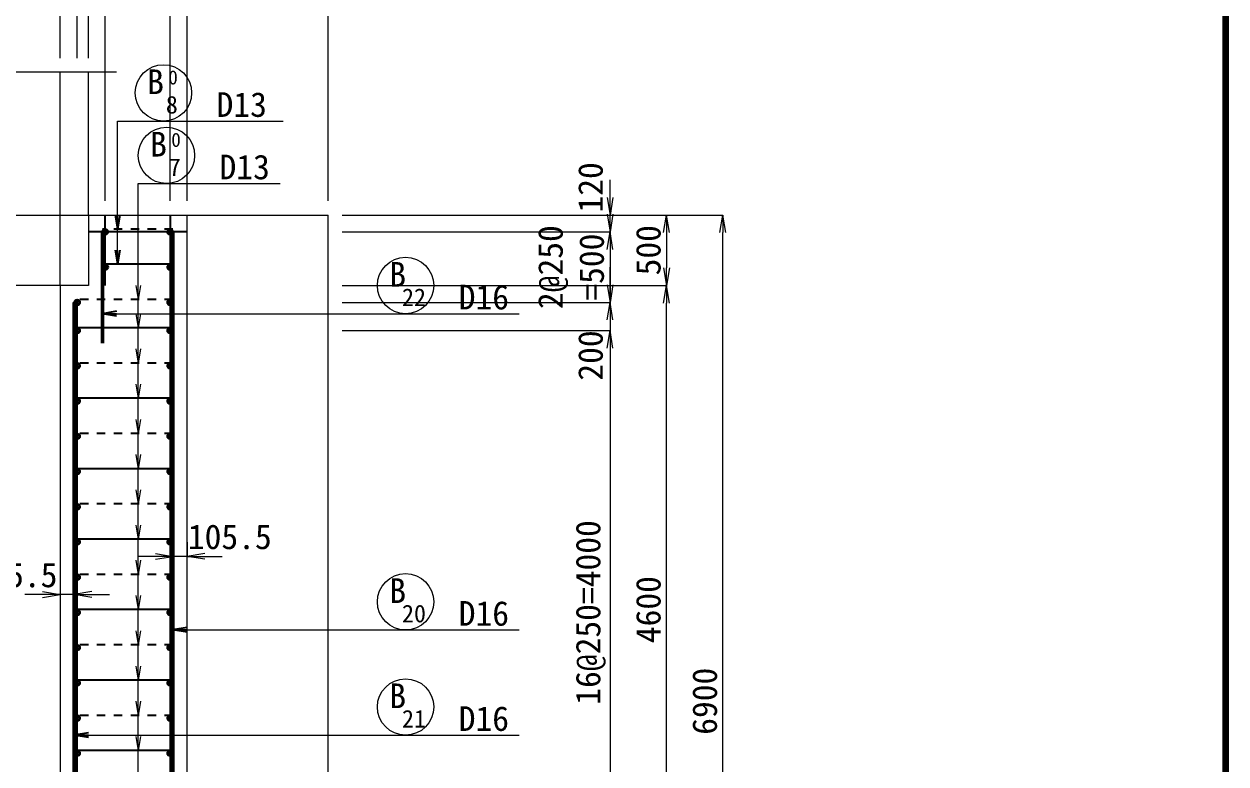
# Model space of a CAD drawing. Header units: millimetres. Extents: x 169470 to 758170, y -17820 to 11880.
# Drawn here: x 201969 to 210495, y 421 to 5672 of the extents above; entities that cross this region are included whole.
import ezdxf
from ezdxf.enums import TextEntityAlignment as Align

# ---------------------------------------------------------------- set-up
doc = ezdxf.new("R2010")
doc.units = ezdxf.units.MM
doc.header["$LTSCALE"] = 50
doc.header["$PDSIZE"] = 300
doc.linetypes.add('SXF_跳び破線', pattern=[12, 6, -6])
doc.layers.get('Defpoints').update_dxf_attribs({"color": 151})
for name, color, linetype, lineweight in [('D-BGD', 7, 'Continuous', 13), ('D-STR', 1, 'Continuous', 50), ('D-STR-DIM', 7, 'Continuous', 13), ('D-STR-HTXT', 7, 'Continuous', 13), ('D-STR-STR2', 6, 'Continuous', 25), ('D-STR-STR3', 4, 'Continuous', 25), ('D-STR-TXT', 7, 'Continuous', 13), ('D-TTL', 2, 'Continuous', 140)]:
    doc.layers.add(name, color=color, linetype=linetype, lineweight=lineweight)
doc.styles.add('MS ゴシック', font='MS Gothic.ttf')
doc.styles.add('YOKO_GOTHIC', font='MS Gothic.ttf')
doc.dimstyles.new('DIM-50', dxfattribs={"dimscale": 50, "dimtxt": 3.5, "dimasz": 2.5, "dimexe": 0, "dimexo": 2, "dimgap": 0.8, "dimtad": 1, "dimdec": 0, "dimzin": 1, "dimdsep": 46, "dimtxsty": 'MS ゴシック', "dimblk": 'OPEN', "dimcen": 0.1, "dimclrd": 256, "dimclre": 256, "dimclrt": 256, "dimaunit": 1, "dimadec": 3, "dimazin": 0, "dimtfac": 1, "dimtdec": 0, "dimtix": 1, "dimtmove": 2, "dimatfit": 3, "dimldrblk": 'OPEN', "dimfxl": 1, "dimlwd": -1, "dimlwe": -1, "dimarcsym": 2})
doc.dimstyles.new('S50', dxfattribs={"dimscale": 50, "dimtxt": 3.5, "dimasz": 2, "dimexe": 1, "dimexo": 1, "dimgap": 1, "dimtad": 1, "dimdec": 0, "dimzin": 1, "dimdsep": 46, "dimtxsty": 'YOKO_GOTHIC', "dimblk": 'OPEN', "dimcen": 0, "dimclrd": 256, "dimclre": 256, "dimclrt": 256, "dimaunit": 1, "dimadec": 3, "dimazin": 0, "dimtfac": 1, "dimtdec": 0, "dimtix": 1, "dimtmove": 2, "dimatfit": 3, "dimldrblk": 'OPEN', "dimfxl": 1, "dimlwd": -1, "dimlwe": -1, "dimarcsym": 0})

# ---------------------------------------------------------------- blocks, each defined once
blk = doc.blocks.new('0930-1')
at = {"layer": 'D-STR-STR2'}
for radius in [20, 10]:
    blk.add_circle((1654010.5, -311924.3), radius, dxfattribs=at)
blk = doc.blocks.new('_Open')
at = {"color": 0, "linetype": 'ByBlock', "lineweight": -2}
for p, q in [((-1, 0.167), (0, 0)), ((-1, -0.167), (0, 0)), ((0, 0), (-1, 0))]:
    blk.add_line(p, q, dxfattribs=at)
blk = doc.blocks.new('*D723')
at = {"layer": 'D-STR-DIM', "transparency": 16777216}
for p, q in [((204225.6, 4316.6), (206925.6, 4316.6)), ((206925.6, -2458.7), (206925.6, 4191.6)), ((204225.6, -2583.7), (206925.6, -2583.7))]:
    blk.add_line(p, q, dxfattribs=at)
at = {"layer": 'Defpoints', "color": 0, "transparency": 16777216}
for p in [(204125.6, 4316.6), (206925.6, 4316.6), (204125.6, -2583.7)]:
    blk.add_point(p, dxfattribs=at)
at = {"layer": 'D-STR-DIM', "transparency": 16777216, "xscale": 125, "yscale": 125, "zscale": 125}
for p, rotation in [((206925.6, 4316.6), 90), ((206925.6, -2583.7), 270)]:
    blk.add_blockref('_Open', p, dxfattribs=dict(at, rotation=rotation))
at = {"layer": 'D-STR-DIM', "transparency": 16777216, "insert": (206798.1, 866.4), "char_height": 175, "attachment_point": 5, "rotation": 90, "style": 'MS ゴシック'}
blk.add_mtext('6900', dxfattribs=at)
blk = doc.blocks.new('*D781')
at = {"layer": 'D-STR-DIM', "transparency": 16777216}
for p, q in [((204225.6, 3816.6), (206525.6, 3816.6)), ((206525.6, -658.7), (206525.6, 3691.6)), ((204225.6, -783.7), (206525.6, -783.7))]:
    blk.add_line(p, q, dxfattribs=at)
at = {"layer": 'Defpoints', "color": 0, "transparency": 16777216}
for p in [(204125.6, 3816.6), (206525.6, 3816.6), (204125.6, -783.7)]:
    blk.add_point(p, dxfattribs=at)
at = {"layer": 'D-STR-DIM', "transparency": 16777216, "xscale": 125, "yscale": 125, "zscale": 125}
for p, rotation in [((206525.6, 3816.6), 90), ((206525.6, -783.7), 270)]:
    blk.add_blockref('_Open', p, dxfattribs=dict(at, rotation=rotation))
at = {"layer": 'D-STR-DIM', "transparency": 16777216, "insert": (206398.1, 1516.4), "char_height": 175, "attachment_point": 5, "rotation": 90, "style": 'MS ゴシック'}
blk.add_mtext('4600', dxfattribs=at)
blk = doc.blocks.new('*D782')
at = {"layer": 'D-STR-DIM', "transparency": 16777216}
for p, q in [((206125.6, 3821.6), (206125.6, 3946.6)), ((204225.6, 3696.6), (206125.6, 3696.6)), ((206125.6, 3696.6), (206125.6, 3496.6)), ((204225.6, 3496.6), (206125.6, 3496.6)), ((206125.6, 3371.6), (206125.6, 3246.6))]:
    blk.add_line(p, q, dxfattribs=at)
at = {"layer": 'Defpoints', "color": 0, "transparency": 16777216}
for p in [(204125.6, 3696.6), (204125.6, 3496.6), (206125.6, 3496.6)]:
    blk.add_point(p, dxfattribs=at)
at = {"layer": 'D-STR-DIM', "transparency": 16777216, "xscale": 125, "yscale": 125, "zscale": 125}
for p, rotation in [((206125.6, 3696.6), 270), ((206125.6, 3496.6), 90)]:
    blk.add_blockref('_Open', p, dxfattribs=dict(at, rotation=rotation))
at = {"layer": 'D-STR-DIM', "transparency": 16777216, "insert": (205988.1, 3319.6), "char_height": 175, "attachment_point": 5, "rotation": 90, "style": 'MS ゴシック'}
blk.add_mtext('200', dxfattribs=at)
blk = doc.blocks.new('*D783')
at = {"layer": 'D-STR-DIM', "transparency": 16777216}
for p, q in [((204225.6, 3496.6), (206125.6, 3496.6)), ((206125.6, 3371.6), (206125.6, -378.7)), ((204225.6, -503.7), (206125.6, -503.7))]:
    blk.add_line(p, q, dxfattribs=at)
at = {"layer": 'Defpoints', "color": 0, "transparency": 16777216}
for p in [(204125.6, 3496.6), (204125.6, -503.7), (206125.6, -503.7)]:
    blk.add_point(p, dxfattribs=at)
at = {"layer": 'D-STR-DIM', "transparency": 16777216, "xscale": 125, "yscale": 125, "zscale": 125}
for p, rotation in [((206125.6, 3496.6), 90), ((206125.6, -503.7), 270)]:
    blk.add_blockref('_Open', p, dxfattribs=dict(at, rotation=rotation))
at = {"layer": 'D-STR-DIM', "transparency": 16777216, "insert": (205988.8, 1496.4), "char_height": 175, "attachment_point": 5, "rotation": 90, "style": 'MS ゴシック'}
blk.add_mtext('16@250=4000', dxfattribs=at)
blk = doc.blocks.new('*D786')
at = {"layer": 'D-STR-DIM', "transparency": 16777216}
for p, q in [((206125.6, 4441.6), (206125.6, 4566.6)), ((204225.6, 4316.6), (206125.6, 4316.6)), ((206125.6, 4196.6), (206125.6, 4316.6)), ((204225.6, 4196.6), (206125.6, 4196.6)), ((206125.6, 4071.6), (206125.6, 3946.6))]:
    blk.add_line(p, q, dxfattribs=at)
at = {"layer": 'Defpoints', "color": 0, "transparency": 16777216}
for p in [(204125.6, 4316.6), (206125.6, 4316.6), (204125.6, 4196.6)]:
    blk.add_point(p, dxfattribs=at)
at = {"layer": 'D-STR-DIM', "transparency": 16777216, "xscale": 125, "yscale": 125, "zscale": 125}
for p, rotation in [((206125.6, 4316.6), 270), ((206125.6, 4196.6), 90)]:
    blk.add_blockref('_Open', p, dxfattribs=dict(at, rotation=rotation))
at = {"layer": 'D-STR-DIM', "transparency": 16777216, "insert": (205988.1, 4512.5), "char_height": 175, "attachment_point": 5, "rotation": 90, "style": 'MS ゴシック'}
blk.add_mtext('120', dxfattribs=at)
blk = doc.blocks.new('*D793')
at = {"layer": 'D-STR-DIM', "transparency": 16777216}
for p, q in [((204225.6, 4316.6), (206525.6, 4316.6)), ((206525.6, 4191.6), (206525.6, 3941.6)), ((204225.6, 3816.6), (206525.6, 3816.6))]:
    blk.add_line(p, q, dxfattribs=at)
at = {"layer": 'Defpoints', "color": 0, "transparency": 16777216}
for p in [(204125.6, 4316.6), (204125.6, 3816.6), (206525.6, 3816.6)]:
    blk.add_point(p, dxfattribs=at)
at = {"layer": 'D-STR-DIM', "transparency": 16777216, "xscale": 125, "yscale": 125, "zscale": 125}
for p, rotation in [((206525.6, 4316.6), 90), ((206525.6, 3816.6), 270)]:
    blk.add_blockref('_Open', p, dxfattribs=dict(at, rotation=rotation))
at = {"layer": 'D-STR-DIM', "transparency": 16777216, "insert": (206398.1, 4066.6), "char_height": 175, "attachment_point": 5, "rotation": 90, "style": 'MS ゴシック'}
blk.add_mtext('500', dxfattribs=at)
blk = doc.blocks.new('*D794')
at = {"layer": 'D-STR-DIM', "transparency": 16777216}
for p, q in [((199325.6, 4416.6), (199325.6, 7464.9)), ((199450.6, 7464.9), (204000.6, 7464.9)), ((204125.6, 4416.6), (204125.6, 7464.9))]:
    blk.add_line(p, q, dxfattribs=at)
at = {"layer": 'Defpoints', "color": 0, "transparency": 16777216}
for p in [(204125.6, 7464.9), (199325.6, 4316.6), (204125.6, 4316.6)]:
    blk.add_point(p, dxfattribs=at)
at = {"layer": 'D-STR-DIM', "transparency": 16777216, "xscale": 125, "yscale": 125, "zscale": 125, "rotation": 180}
blk.add_blockref('_Open', (199325.6, 7464.9), dxfattribs=at)
at = {"layer": 'D-STR-DIM', "transparency": 16777216, "xscale": 125, "yscale": 125, "zscale": 125}
blk.add_blockref('_Open', (204125.6, 7464.9), dxfattribs=at)
at = {"layer": 'D-STR-DIM', "transparency": 16777216, "insert": (201725.6, 7592.4), "char_height": 175, "attachment_point": 5, "style": 'MS ゴシック'}
blk.add_mtext('4800', dxfattribs=at)
blk = doc.blocks.new('*D795')
at = {"layer": 'D-STR-DIM', "transparency": 16777216}
for p, q in [((201225.6, 5429.1), (201225.6, 7064.9)), ((202100.6, 7064.9), (201350.6, 7064.9)), ((202225.6, 5429.1), (202225.6, 7064.9))]:
    blk.add_line(p, q, dxfattribs=at)
at = {"layer": 'Defpoints', "color": 0, "transparency": 16777216}
for p in [(201225.6, 7064.9), (201225.6, 5329.1), (202225.6, 5329.1)]:
    blk.add_point(p, dxfattribs=at)
at = {"layer": 'D-STR-DIM', "transparency": 16777216, "xscale": 125, "yscale": 125, "zscale": 125, "rotation": 180}
blk.add_blockref('_Open', (201225.6, 7064.9), dxfattribs=at)
at = {"layer": 'D-STR-DIM', "transparency": 16777216, "xscale": 125, "yscale": 125, "zscale": 125}
blk.add_blockref('_Open', (202225.6, 7064.9), dxfattribs=at)
at = {"layer": 'D-STR-DIM', "transparency": 16777216, "insert": (201725.6, 7192.4), "char_height": 175, "attachment_point": 5, "style": 'MS ゴシック'}
blk.add_mtext('1000', dxfattribs=at)
blk = doc.blocks.new('*D801')
at = {"layer": 'D-STR-DIM', "transparency": 16777216}
for p, q in [((202425.6, 5429.1), (202425.6, 7064.9)), ((202550.6, 7064.9), (203000.6, 7064.9)), ((203125.6, 4416.6), (203125.6, 7064.9))]:
    blk.add_line(p, q, dxfattribs=at)
at = {"layer": 'Defpoints', "color": 0, "transparency": 16777216}
for p in [(203125.6, 7064.9), (202425.6, 5329.1), (203125.6, 4316.6)]:
    blk.add_point(p, dxfattribs=at)
at = {"layer": 'D-STR-DIM', "transparency": 16777216, "xscale": 125, "yscale": 125, "zscale": 125, "rotation": 180}
blk.add_blockref('_Open', (202425.6, 7064.9), dxfattribs=at)
at = {"layer": 'D-STR-DIM', "transparency": 16777216, "xscale": 125, "yscale": 125, "zscale": 125}
blk.add_blockref('_Open', (203125.6, 7064.9), dxfattribs=at)
at = {"layer": 'D-STR-DIM', "transparency": 16777216, "insert": (202775.6, 7192.4), "char_height": 175, "attachment_point": 5, "style": 'MS ゴシック'}
blk.add_mtext('700', dxfattribs=at)
blk = doc.blocks.new('*D802')
at = {"layer": 'D-STR-DIM', "transparency": 16777216}
for p, q in [((203125.6, 4416.6), (203125.6, 7064.9)), ((203250.6, 7064.9), (204000.6, 7064.9)), ((204125.6, 4416.6), (204125.6, 7064.9))]:
    blk.add_line(p, q, dxfattribs=at)
at = {"layer": 'Defpoints', "color": 0, "transparency": 16777216}
for p in [(204125.6, 7064.9), (203125.6, 4316.6), (204125.6, 4316.6)]:
    blk.add_point(p, dxfattribs=at)
at = {"layer": 'D-STR-DIM', "transparency": 16777216, "xscale": 125, "yscale": 125, "zscale": 125, "rotation": 180}
blk.add_blockref('_Open', (203125.6, 7064.9), dxfattribs=at)
at = {"layer": 'D-STR-DIM', "transparency": 16777216, "xscale": 125, "yscale": 125, "zscale": 125}
blk.add_blockref('_Open', (204125.6, 7064.9), dxfattribs=at)
at = {"layer": 'D-STR-DIM', "transparency": 16777216, "insert": (203625.6, 7192.4), "char_height": 175, "attachment_point": 5, "style": 'MS ゴシック'}
blk.add_mtext('1000', dxfattribs=at)
blk = doc.blocks.new('*D803')
at = {"layer": 'D-STR-DIM', "transparency": 16777216}
for p, q in [((202880.6, 6664.9), (202755.6, 6664.9)), ((203005.6, 4416.6), (203005.6, 6664.9)), ((203125.6, 6664.9), (203005.6, 6664.9)), ((203125.6, 4416.6), (203125.6, 6664.9)), ((203250.6, 6664.9), (203375.6, 6664.9))]:
    blk.add_line(p, q, dxfattribs=at)
at = {"layer": 'Defpoints', "color": 0, "transparency": 16777216}
for p in [(203005.6, 6664.9), (203005.6, 4316.6), (203125.6, 4316.6)]:
    blk.add_point(p, dxfattribs=at)
at = {"layer": 'D-STR-DIM', "transparency": 16777216, "xscale": 125, "yscale": 125, "zscale": 125}
blk.add_blockref('_Open', (203005.6, 6664.9), dxfattribs=at)
at = {"layer": 'D-STR-DIM', "transparency": 16777216, "xscale": 125, "yscale": 125, "zscale": 125, "rotation": 180}
blk.add_blockref('_Open', (203125.6, 6664.9), dxfattribs=at)
at = {"layer": 'D-STR-DIM', "transparency": 16777216, "insert": (203190.4, 6816.1), "char_height": 175, "attachment_point": 5, "style": 'MS ゴシック'}
blk.add_mtext('120', dxfattribs=at)
blk = doc.blocks.new('*D805')
at = {"layer": 'D-STR-DIM', "transparency": 16777216}
for p, q in [((203025.6, 1994.5), (203025.6, 1894.5)), ((203125.6, 1994.5), (203125.6, 1894.5)), ((202900.6, 1894.5), (202775.6, 1894.5)), ((203125.6, 1894.5), (203025.6, 1894.5)), ((203250.6, 1894.5), (203375.6, 1894.5))]:
    blk.add_line(p, q, dxfattribs=at)
at = {"layer": 'Defpoints', "color": 0, "transparency": 16777216}
for p in [(203025.6, 1894.5), (203025.6, 1894.5), (203125.6, 1894.5)]:
    blk.add_point(p, dxfattribs=at)
at = {"layer": 'D-STR-DIM', "transparency": 16777216, "xscale": 125, "yscale": 125, "zscale": 125}
blk.add_blockref('_Open', (203025.6, 1894.5), dxfattribs=at)
at = {"layer": 'D-STR-DIM', "transparency": 16777216, "xscale": 125, "yscale": 125, "zscale": 125, "rotation": 180}
blk.add_blockref('_Open', (203125.6, 1894.5), dxfattribs=at)
at = {"layer": 'D-STR-DIM', "transparency": 16777216, "insert": (203428.5, 2032), "char_height": 175, "attachment_point": 5, "style": 'MS ゴシック'}
blk.add_mtext('105.5', dxfattribs=at)
blk = doc.blocks.new('*D1213')
at = {"layer": 'D-STR-DIM', "transparency": 16777216}
for p, q in [((202100.6, 7064.9), (201975.6, 7064.9)), ((202225.6, 5429.1), (202225.6, 7064.9)), ((202425.6, 7064.9), (202225.6, 7064.9)), ((202425.6, 5429.1), (202425.6, 7064.9)), ((202550.6, 7064.9), (202675.6, 7064.9))]:
    blk.add_line(p, q, dxfattribs=at)
at = {"layer": 'Defpoints', "color": 0, "transparency": 16777216}
for p in [(202225.6, 7064.9), (202225.6, 5329.1), (202425.6, 5329.1)]:
    blk.add_point(p, dxfattribs=at)
at = {"layer": 'D-STR-DIM', "transparency": 16777216, "xscale": 125, "yscale": 125, "zscale": 125}
blk.add_blockref('_Open', (202225.6, 7064.9), dxfattribs=at)
at = {"layer": 'D-STR-DIM', "transparency": 16777216, "xscale": 125, "yscale": 125, "zscale": 125, "rotation": 180}
blk.add_blockref('_Open', (202425.6, 7064.9), dxfattribs=at)
at = {"layer": 'D-STR-DIM', "transparency": 16777216, "insert": (202325.6, 7192.4), "char_height": 175, "attachment_point": 5, "style": 'MS ゴシック'}
blk.add_mtext('200', dxfattribs=at)
blk = doc.blocks.new('*D1215')
at = {"layer": 'D-STR-DIM', "transparency": 16777216}
for p, q in [((206125.6, 4321.6), (206125.6, 4446.6)), ((204225.6, 4196.6), (206125.6, 4196.6)), ((206125.6, 4196.6), (206125.6, 3696.6)), ((204225.6, 3696.6), (206125.6, 3696.6)), ((206125.6, 3571.6), (206125.6, 3446.6))]:
    blk.add_line(p, q, dxfattribs=at)
at = {"layer": 'Defpoints', "color": 0, "transparency": 16777216}
for p in [(204125.6, 4196.6), (204125.6, 3696.6), (206125.6, 3696.6)]:
    blk.add_point(p, dxfattribs=at)
at = {"layer": 'D-STR-DIM', "transparency": 16777216, "xscale": 125, "yscale": 125, "zscale": 125}
for p, rotation in [((206125.6, 4196.6), 270), ((206125.6, 3696.6), 90)]:
    blk.add_blockref('_Open', p, dxfattribs=dict(at, rotation=rotation))
at = {"layer": 'D-STR-DIM', "transparency": 16777216, "insert": (205850.1, 3946.6), "char_height": 175, "attachment_point": 5, "rotation": 90, "style": 'MS ゴシック'}
blk.add_mtext('2@250{\\A1;\\P}=500', dxfattribs=at)
blk = doc.blocks.new('*D2424')
at = {"layer": 'D-STR-DIM', "transparency": 16777216}
for p, q in [((202225.6, 1724.1), (202225.6, 1624.1)), ((202325.6, 1724.1), (202325.6, 1624.1)), ((202100.6, 1624.1), (201975.6, 1624.1)), ((202325.6, 1624.1), (202225.6, 1624.1)), ((202450.6, 1624.1), (202575.6, 1624.1))]:
    blk.add_line(p, q, dxfattribs=at)
at = {"layer": 'Defpoints', "color": 0, "transparency": 16777216}
for p in [(202225.6, 1624.1), (202225.6, 1624.1), (202325.6, 1624.1)]:
    blk.add_point(p, dxfattribs=at)
at = {"layer": 'D-STR-DIM', "transparency": 16777216, "xscale": 125, "yscale": 125, "zscale": 125}
for p, rotation in [((202225.6, 1624.1), 359.999999999987), ((202325.6, 1624.1), 179.999999999987)]:
    blk.add_blockref('_Open', p, dxfattribs=dict(at, rotation=rotation))
at = {"layer": 'D-STR-DIM', "transparency": 16777216, "insert": (201908.2, 1761.6), "char_height": 175, "attachment_point": 5, "style": 'MS ゴシック'}
blk.add_mtext('105.5', dxfattribs=at)
blk = doc.blocks.new('*D2555')
at = {"layer": 'D-STR-DIM', "transparency": 16777216}
for p, q in [((202545.6, 4416.6), (202545.6, 6664.9)), ((202880.6, 6664.9), (202670.6, 6664.9)), ((203005.6, 4416.6), (203005.6, 6664.9))]:
    blk.add_line(p, q, dxfattribs=at)
at = {"layer": 'Defpoints', "color": 0, "transparency": 16777216}
for p in [(202545.6, 6664.9), (202545.6, 4316.6), (203005.6, 4316.6)]:
    blk.add_point(p, dxfattribs=at)
at = {"layer": 'D-STR-DIM', "transparency": 16777216, "xscale": 125, "yscale": 125, "zscale": 125, "rotation": 180}
blk.add_blockref('_Open', (202545.6, 6664.9), dxfattribs=at)
at = {"layer": 'D-STR-DIM', "transparency": 16777216, "xscale": 125, "yscale": 125, "zscale": 125}
blk.add_blockref('_Open', (203005.6, 6664.9), dxfattribs=at)
at = {"layer": 'D-STR-DIM', "transparency": 16777216, "insert": (202775.6, 6792.4), "char_height": 175, "attachment_point": 5, "style": 'MS ゴシック'}
blk.add_mtext('460', dxfattribs=at)
blk = doc.blocks.new('*D2556')
at = {"layer": 'D-STR-DIM', "transparency": 16777216}
for p, q in [((202100.6, 6664.9), (201975.6, 6664.9)), ((202225.6, 5429.1), (202225.6, 6664.9)), ((202345.6, 6664.9), (202225.6, 6664.9)), ((202345.6, 5429.1), (202345.6, 6664.9)), ((202470.6, 6664.9), (202595.6, 6664.9))]:
    blk.add_line(p, q, dxfattribs=at)
at = {"layer": 'Defpoints', "color": 0, "transparency": 16777216}
for p in [(202225.6, 6664.9), (202225.6, 5329.1), (202345.6, 5329.1)]:
    blk.add_point(p, dxfattribs=at)
at = {"layer": 'D-STR-DIM', "transparency": 16777216, "xscale": 125, "yscale": 125, "zscale": 125}
blk.add_blockref('_Open', (202225.6, 6664.9), dxfattribs=at)
at = {"layer": 'D-STR-DIM', "transparency": 16777216, "xscale": 125, "yscale": 125, "zscale": 125, "rotation": 180}
blk.add_blockref('_Open', (202345.6, 6664.9), dxfattribs=at)
at = {"layer": 'D-STR-DIM', "transparency": 16777216, "insert": (202271.4, 6804.1), "char_height": 175, "attachment_point": 5, "style": 'MS ゴシック'}
blk.add_mtext('120', dxfattribs=at)
blk = doc.blocks.new('*D2557')
at = {"layer": 'D-STR-DIM', "transparency": 16777216}
for p, q in [((202220.6, 6664.9), (202095.6, 6664.9)), ((202345.6, 5429.1), (202345.6, 6664.9)), ((202545.6, 6664.9), (202345.6, 6664.9)), ((202545.6, 4416.6), (202545.6, 6664.9)), ((202670.6, 6664.9), (202795.6, 6664.9))]:
    blk.add_line(p, q, dxfattribs=at)
at = {"layer": 'Defpoints', "color": 0, "transparency": 16777216}
for p in [(202345.6, 6664.9), (202345.6, 5329.1), (202545.6, 4316.6)]:
    blk.add_point(p, dxfattribs=at)
at = {"layer": 'D-STR-DIM', "transparency": 16777216, "xscale": 125, "yscale": 125, "zscale": 125}
blk.add_blockref('_Open', (202345.6, 6664.9), dxfattribs=at)
at = {"layer": 'D-STR-DIM', "transparency": 16777216, "xscale": 125, "yscale": 125, "zscale": 125, "rotation": 180}
blk.add_blockref('_Open', (202545.6, 6664.9), dxfattribs=at)
at = {"layer": 'D-STR-DIM', "transparency": 16777216, "insert": (202445.6, 6520.3), "char_height": 175, "attachment_point": 5, "style": 'MS ゴシック'}
blk.add_mtext('200', dxfattribs=at)

msp = doc.modelspace()

# ---------------------------------------------------------------- linework, layer by layer
at = {"layer": 'D-BGD'}
for p, q in [((202225.62, 3816.57), (202225.62, 5329.08)), ((202425.62, 4316.57), (202425.62, 5329.08)), ((201725.62, 4316.57), (204125.62, 4316.57)), ((202425.62, 4316.57), (202425.62, 3816.57)), ((203125.62, -383.73), (203125.62, 4316.57)), ((204125.62, -2583.73), (204125.62, 4316.57)), ((202425.62, 3816.57), (201725.62, 3816.57)), ((202225.62, 3816.57), (202225.62, -783.73))]:
    msp.add_line(p, q, dxfattribs=at)
at = {"layer": 'D-STR'}
for p, q in [((202525.62, 3406.57), (202525.62, 4196.57)), ((203025.62, -2493.73), (203025.62, 4196.57)), ((202325.62, 3696.27), (202325.62, -683.73))]:
    msp.add_line(p, q, dxfattribs=at)
at = {"layer": 'D-STR-HTXT'}
for p, q in [((202779.14, -233.73), (202779.14, 4539.77)), ((202779.14, 4539.77), (203785.7, 4539.77)), ((204475.62, 3616.37), (205482.19, 3616.37)), ((204475.62, 1372.2), (205482.19, 1372.2)), ((204475.62, 625.71), (205482.19, 625.71))]:
    msp.add_line(p, q, dxfattribs=at)
msp.add_lwpolyline([(202625.62, 5329.08), (201790.62, 5329.08), (201790.62, 5164.08), (201660.62, 5494.08), (201660.62, 5329.08), (200825.62, 5329.08)], dxfattribs=at)
for centre in [(202958.02, 5182.87), (202979.14, 4739.77)]:
    msp.add_circle(centre, 200, dxfattribs=at)
at = {"layer": 'D-STR-HTXT', "color": 4}
for centre in [(204675.62, 3816.37), (204675.62, 1572.2), (204675.62, 825.71)]:
    msp.add_circle(centre, 200, dxfattribs=at)
at = {"layer": 'D-STR-STR3', "linetype": 'SXF_跳び破線', "ltscale": 0.2}
for p, q in [((203025.62, 4216.57), (202525.62, 4216.57)), ((203025.62, 3716.27), (202325.62, 3716.27)), ((203025.62, 3266.27), (202325.62, 3266.27)), ((203025.62, 2766.27), (202325.62, 2766.27)), ((203025.62, 2266.27), (202325.62, 2266.27)), ((203025.62, 1766.27), (202325.62, 1766.27)), ((203025.62, 1266.27), (202325.62, 1266.27)), ((203025.62, 766.27), (202325.62, 766.27))]:
    msp.add_line(p, q, dxfattribs=at)
at = {"layer": 'D-STR-STR3'}
for p, q in [((203025.62, 3966.57), (202525.62, 3966.57)), ((203025.62, 3516.27), (202325.62, 3516.27)), ((203025.62, 3016.27), (202325.62, 3016.27)), ((203025.62, 2516.27), (202325.62, 2516.27)), ((203025.62, 2016.27), (202325.62, 2016.27)), ((203025.62, 1516.27), (202325.62, 1516.27)), ((203025.62, 1016.27), (202325.62, 1016.27)), ((203025.62, 516.27), (202325.62, 516.27))]:
    msp.add_line(p, q, dxfattribs=at)
at = {"layer": 'D-TTL'}
msp.add_lwpolyline([(170494.53, 10780), (170494.53, -16720), (210494.53, -16720), (210494.53, 10780)], close=True, dxfattribs=at)
at = {"layer": 'Defpoints'}
for p, q in [((202545.62, 3816.57), (202545.62, 4316.57)), ((203005.62, 4316.57), (203005.62, -2453.73)), ((203125.62, 4196.57), (202425.62, 4196.57)), ((202345.62, -663.73), (202345.62, 3696.27))]:
    msp.add_line(p, q, dxfattribs=at)

# ---------------------------------------------------------------- block references
at = {"layer": 'D-STR-HTXT', "xscale": 100, "yscale": 100, "zscale": 100, "rotation": 270}
for p in [(202779.14, 3716.27), (202779.14, 3516.27), (202779.14, 3266.27), (202779.14, 3016.27), (202779.14, 2766.27), (202779.14, 2516.27), (202779.14, 2266.27), (202779.14, 2016.27), (202779.14, 1766.27), (202779.14, 1516.27), (202779.14, 1266.27), (202779.14, 1016.27), (202779.14, 766.27), (202779.14, 516.27)]:
    msp.add_blockref('_Open', p, dxfattribs=at)
at = {"layer": 'D-STR-STR2', "rotation": 180}
for p in [(1856556.11, -307727.74), (1857016.11, -307727.74), (1856556.11, -307977.74), (1857016.11, -307977.74), (1856356.11, -308228.03), (1857016.11, -308228.03), (1856356.11, -308428.03), (1857016.11, -308428.03), (1856356.11, -308678.03), (1857016.11, -308678.03), (1856356.11, -308928.03), (1857016.11, -308928.03), (1856356.11, -309178.03), (1857016.11, -309178.03), (1856356.11, -309428.03), (1857016.11, -309428.03), (1856356.11, -309678.03), (1857016.11, -309678.03), (1856356.11, -309928.03), (1857016.11, -309928.03), (1856356.11, -310178.03), (1857016.11, -310178.03), (1856356.11, -310428.03), (1857016.11, -310428.03), (1856356.11, -310678.03), (1857016.11, -310678.03), (1856356.11, -310928.03), (1857016.11, -310928.03), (1856356.11, -311178.03), (1857016.11, -311178.03), (1856356.11, -311428.03), (1857016.11, -311428.03)]:
    msp.add_blockref('0930-1', p, dxfattribs=at)

# ---------------------------------------------------------------- texts
at = {"layer": 'D-STR-TXT', "style": 'YOKO_GOTHIC'}
for s, height, p in [('B', 175, (202901.74, 5174.55)), ('0', 100, (203026.14, 5243.06)), ('8', 125, (203017.4, 5036.75)), ('B', 175, (202922.86, 4731.45)), ('0', 100, (203047.26, 4799.95)), ('7', 125, (203038.52, 4593.65))]:
    msp.add_text(s, height=height, dxfattribs=at).set_placement(p, align=Align.CENTER)
for p in [(203334.54, 5012.87), (203355.66, 4569.77)]:
    msp.add_text('D13', height=175, dxfattribs=at).set_placement(p)
at = {"layer": 'D-STR-TXT', "color": 4, "style": 'YOKO_GOTHIC'}
for s, height, p in [('B', 175, (204619.35, 3808.06)), ('22', 125, (204735.01, 3670.25)), ('B', 175, (204619.35, 1563.89)), ('20', 125, (204735.01, 1426.08)), ('B', 175, (204619.35, 817.4)), ('21', 125, (204735.01, 679.59))]:
    msp.add_text(s, height=height, dxfattribs=at).set_placement(p, align=Align.CENTER)
for p in [(205052.15, 3646.37), (205052.15, 1402.2), (205052.15, 655.71)]:
    msp.add_text('D16', height=175, dxfattribs=at).set_placement(p)

# ---------------------------------------------------------------- dimensions: what is measured, and where the dimension line sits
at = {"layer": 'D-STR-DIM'}
for base, p1, p2, picture, middle in [((204125.62, 7464.94), (199325.62, 4316.57), (204125.62, 4316.57), '*D794', (201725.62, 7592.44)), ((201225.62, 7064.94), (202225.62, 5329.08), (201225.62, 5329.08), '*D795', (201725.62, 7192.44))]:
    dim = msp.add_linear_dim(base=base, p1=p1, p2=p2, dimstyle='DIM-50', dxfattribs=at)
    dim.commit()
    dim.dimension.update_dxf_attribs({"geometry": picture, "text_midpoint": middle})
for base, p1, p2, angle, picture, middle in [((202225.62, 7064.94), (202425.62, 5329.08), (202225.62, 5329.08), 180, '*D1213', (202325.62, 7192.44)), ((203125.62, 7064.94), (202425.62, 5329.08), (203125.62, 4316.57), 180, '*D801', (202775.62, 7192.44)), ((204125.62, 7064.94), (203125.62, 4316.57), (204125.62, 4316.57), 180, '*D802', (203625.62, 7192.44)), ((202545.62, 6664.94), (203005.62, 4316.57), (202545.62, 4316.57), 0, '*D2555', (202775.62, 6792.44)), ((206925.62, 4316.57), (204125.62, -2583.73), (204125.62, 4316.57), 90, '*D723', (206798.12, 866.42)), ((206525.62, 3816.57), (204125.62, 4316.57), (204125.62, 3816.57), 90, '*D793', (206398.12, 4066.57)), ((206525.62, 3816.57), (204125.62, -783.73), (204125.62, 3816.57), 90, '*D781', (206398.12, 1516.42))]:
    dim = msp.add_linear_dim(base=base, p1=p1, p2=p2, angle=angle, dimstyle='DIM-50', dxfattribs=at)
    dim.commit()
    dim.dimension.update_dxf_attribs({"geometry": picture, "text_midpoint": middle})
for base, p1, p2, angle, picture, middle in [((202225.62, 6664.94), (202345.62, 5329.08), (202225.62, 5329.08), 0, '*D2556', (202271.35, 6804.06)), ((202345.62, 6664.94), (202545.62, 4316.57), (202345.62, 5329.08), 0, '*D2557', (202445.62, 6520.34)), ((206125.62, 4316.57), (204125.62, 4196.57), (204125.62, 4316.57), 90, '*D786', (205988.12, 4512.49)), ((206125.62, 3496.57), (204125.62, 3696.57), (204125.62, 3496.57), 90, '*D782', (205988.12, 3319.58))]:
    dim = msp.add_linear_dim(base=base, p1=p1, p2=p2, angle=angle, dimstyle='DIM-50', dxfattribs=at)
    dim.commit()
    dim.dimension.update_dxf_attribs({"geometry": picture, "text_midpoint": middle, "dimtype": 160})
dim = msp.add_linear_dim(base=(203005.62, 6664.94), p1=(203125.62, 4316.57), p2=(203005.62, 4316.57), dimstyle='DIM-50', dxfattribs=at)
dim.commit()
dim.dimension.update_dxf_attribs({"geometry": '*D803', "text_midpoint": (203190.35, 6816.06), "dimtype": 160})
for base, p1, p2, text, picture, middle in [((206125.62, 3696.57), (204125.62, 4196.57), (204125.62, 3696.57), '2@250{\\A1;\\P}=<>', '*D1215', (205850.07, 3946.57)), ((206125.62, -503.73), (204125.62, 3496.57), (204125.62, -503.73), '16@250=<>', '*D783', (205988.8, 1496.42))]:
    dim = msp.add_linear_dim(base=base, p1=p1, p2=p2, angle=90, text=text, dimstyle='DIM-50', dxfattribs=at)
    dim.commit()
    dim.dimension.update_dxf_attribs({"geometry": picture, "text_midpoint": middle})
dim = msp.add_linear_dim(base=(203025.62, 1894.53), p1=(203125.62, 1894.53), p2=(203025.62, 1894.53), angle=180, text='105.5', dimstyle='DIM-50', dxfattribs=at)
dim.commit()
dim.dimension.update_dxf_attribs({"geometry": '*D805', "text_midpoint": (203428.48, 2032.03), "dimtype": 160})
dim = msp.add_linear_dim(base=(202225.62, 1624.14), p1=(202325.62, 1624.14), p2=(202225.62, 1624.14), angle=180, text='105.5', dimstyle='DIM-50', override={"dimdec": 1}, dxfattribs=at)
dim.commit()
dim.dimension.update_dxf_attribs({"geometry": '*D2424', "text_midpoint": (201908.17, 1761.64), "dimtype": 160})

# ---------------------------------------------------------------- leaders
at = {"layer": 'D-STR-HTXT'}
for points in [[(202631.41, 3966.57), (202631.41, 4982.87), (203806.82, 4982.87)], [(202631.41, 4216.57), (202631.41, 4817.59)], [(202525.62, 3616.37), (204475.62, 3616.37)], [(203025.62, 1372.2), (204475.62, 1372.2)], [(202325.62, 625.71), (204475.62, 625.71)]]:
    msp.add_leader(points, dimstyle='S50', dxfattribs=at)

doc.saveas('drawing.dxf')
